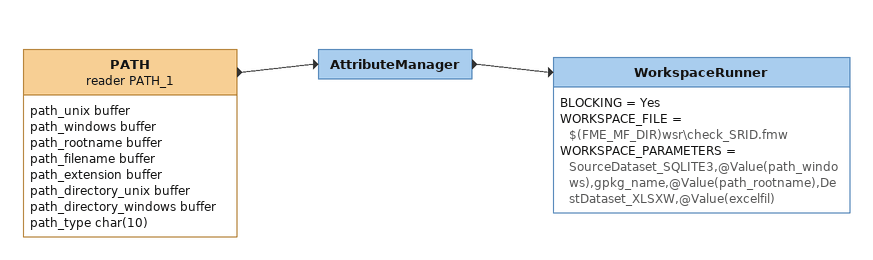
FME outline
PATH (reader PATH_1)
    attributes: path_unix buffer, path_windows buffer, path_rootname buffer, path_filename buffer, path_extension buffer, path_directory_unix buffer, path_directory_windows buffer, path_type char(10)
    -> AttributeManager
AttributeManager
    -> WorkspaceRunner
WorkspaceRunner
    BLOCKING = Yes
    WORKSPACE_FILE = $(FME_MF_DIR)wsr\check_SRID.fmw
    WORKSPACE_PARAMETERS = SourceDataset_SQLITE3,@Value(path_windows),gpkg_name,@Value(path_rootname),DestDataset_XLSXW,@Value(excelfil)
